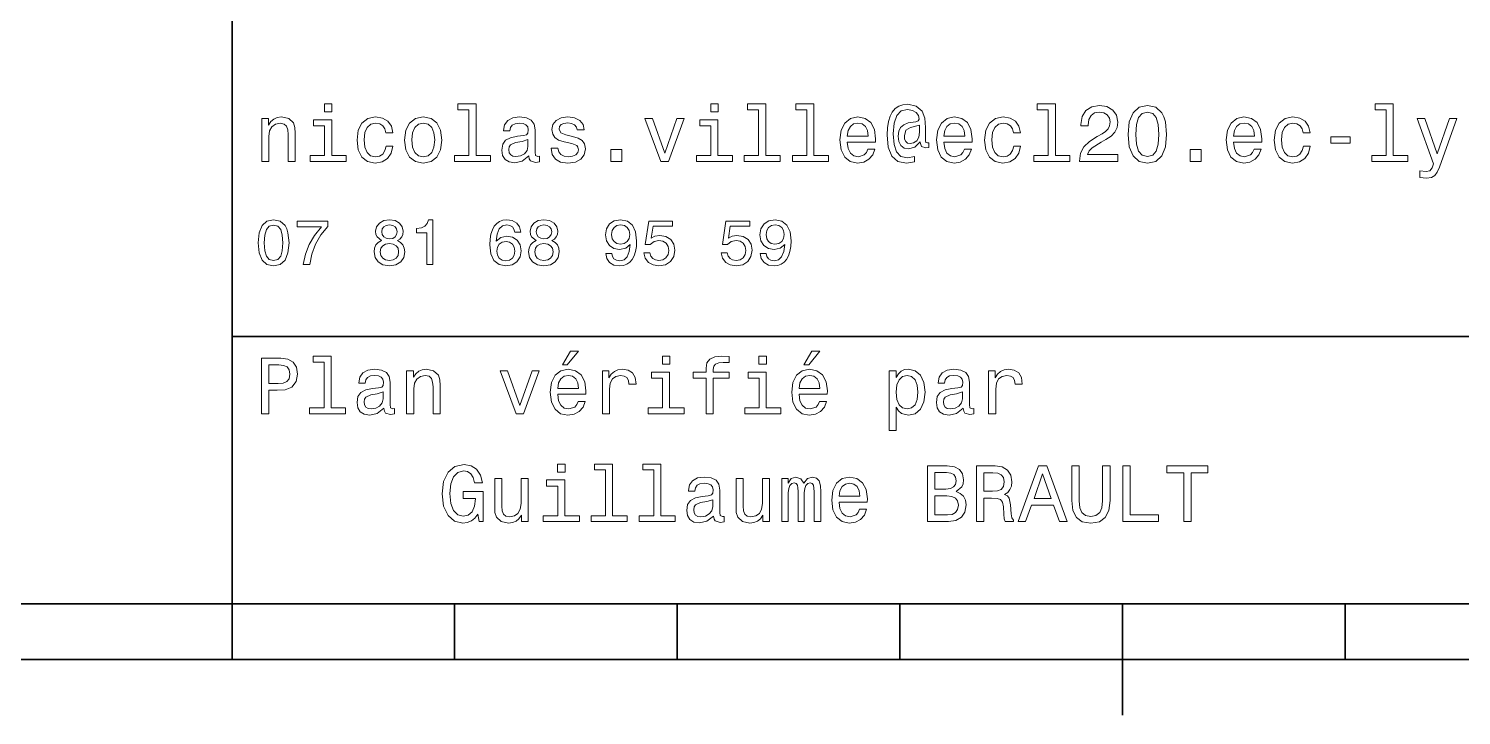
# Model space of a CAD drawing. Extents: x 0 to 420, y 0 to 297.
# Drawn here: x 210.9 to 275.2, y 5 to 35.8 of the extents above; entities that cross this region are included whole.
import ezdxf

# ---------------------------------------------------------------- set-up
doc = ezdxf.new("R2010")
doc.units = 0

msp = doc.modelspace()

# ---------------------------------------------------------------- linework, layer by layer
at = {"color": 7, "lineweight": 35}
for p, q in [((220, 10), (220, 70)), ((220, 22), (285, 22)), ((10, 10), (410, 10)), ((220, 10), (410, 10)), ((110, 7.5), (310, 7.5))]:
    msp.add_line(p, q, dxfattribs=at)
at = {"color": 7, "lineweight": 35, "ltscale": 0.0625}
for p, q in [((220, 10), (220, 7.5)), ((230, 10), (230, 7.5)), ((240, 10), (240, 7.5)), ((250, 10), (250, 7.5)), ((270, 10), (270, 7.5))]:
    msp.add_line(p, q, dxfattribs=at)
at = {"color": 7, "lineweight": 35, "ltscale": 0.125}
msp.add_line((260, 10), (260, 5), dxfattribs=at)
at = {"color": 7, "lineweight": 13}
for points in [[(224.48703, 32.4366), (224.152023, 32.4366), (224.152023, 32.076366), (224.48703, 32.076366)], [(230.643372, 32.170029), (230.643372, 30.116714), (229.991348, 30.116714), (229.991348, 29.850143), (231.608795, 29.850143), (231.608795, 30.116714), (230.960373, 30.116714), (230.960373, 32.4366), (230.146255, 32.4366), (230.146255, 32.170029)], [(241.835739, 32.4366), (241.500717, 32.4366), (241.500717, 32.076366), (241.835739, 32.076366)], [(243.654907, 32.170029), (243.654907, 30.116714), (243.002884, 30.116714), (243.002884, 29.850143), (244.620316, 29.850143), (244.620316, 30.116714), (243.971909, 30.116714), (243.971909, 32.4366), (243.157776, 32.4366), (243.157776, 32.170029)], [(245.823486, 32.170029), (245.823486, 30.116714), (245.171478, 30.116714), (245.171478, 29.850143), (246.78891, 29.850143), (246.78891, 30.116714), (246.140488, 30.116714), (246.140488, 32.4366), (245.32637, 32.4366), (245.32637, 32.170029)], [(251.298996, 30.487751), (251.298996, 30.696686), (251.241364, 30.685879), (251.172913, 30.711094), (251.151306, 30.786743), (251.151306, 31.377522), (251.122482, 31.795389), (251.007202, 32.105186), (250.73703, 32.335735), (250.358795, 32.418587), (250.139053, 32.396973), (249.951736, 32.33213), (249.789627, 32.224064), (249.659943, 32.072765), (249.559082, 31.881844), (249.48703, 31.647694), (249.443802, 31.366714), (249.429398, 31.049711), (249.479828, 30.491354), (249.641937, 30.0951), (249.912109, 29.857347), (250.297546, 29.7817), (250.650574, 29.839336), (250.650574, 30.077089), (250.34079, 30.019451), (250.041794, 30.08069), (249.843658, 30.278818), (249.735596, 30.613832), (249.703171, 31.100143), (249.739197, 31.575647), (249.861679, 31.914265), (250.059799, 32.119595), (250.347992, 32.188038), (250.567734, 32.148415), (250.729828, 32.054756), (250.830688, 31.914265), (250.866714, 31.752161), (250.827087, 31.672911), (250.719025, 31.636887), (250.365997, 31.582851), (250.171478, 31.503601), (250.030975, 31.381123), (249.948135, 31.211815), (249.922913, 30.988472), (249.955338, 30.747118), (250.045395, 30.567001), (250.193085, 30.45533), (250.387604, 30.419308), (250.672195, 30.494957), (250.913544, 30.732708), (250.913544, 30.711094), (250.971191, 30.520172), (251.169312, 30.462536)], [(256.666443, 32.170029), (256.666443, 30.116714), (256.014404, 30.116714), (256.014404, 29.850143), (257.631836, 29.850143), (257.631836, 30.116714), (256.983429, 30.116714), (256.983429, 32.4366), (256.169312, 32.4366), (256.169312, 32.170029)], [(258.07132, 29.850143), (259.789612, 29.850143), (259.789612, 30.159943), (258.431549, 30.159943), (258.507202, 30.32925), (258.636902, 30.46974), (259.036743, 30.725504), (259.249268, 30.833572), (259.48703, 30.988472), (259.656342, 31.168587), (259.753601, 31.381123), (259.789612, 31.622478), (259.728394, 31.925072), (259.559082, 32.162823), (259.299713, 32.314121), (258.964691, 32.368156), (258.618866, 32.306915), (258.355896, 32.137608), (258.186615, 31.867435), (258.128967, 31.510807), (258.128967, 31.460375), (258.456787, 31.460375), (258.456787, 31.489193), (258.489197, 31.73415), (258.586456, 31.914265), (258.741364, 32.029537), (258.946686, 32.069164), (259.15564, 32.033142), (259.310516, 31.943083), (259.411377, 31.802593), (259.447418, 31.62608), (259.42218, 31.460375), (259.35376, 31.319883), (259.238464, 31.197405), (259.079987, 31.089336), (258.867432, 30.974062), (258.514404, 30.750719), (258.265869, 30.512968), (258.118164, 30.224783), (258.07132, 29.86095)], [(260.250732, 31.071325), (260.304749, 30.505762), (260.47406, 30.102304), (260.744232, 29.857347), (261.118866, 29.778097), (261.489929, 29.857347), (261.760101, 30.102304), (261.925781, 30.505762), (261.983429, 31.071325), (261.925781, 31.633286), (261.857361, 31.856628), (261.760101, 32.040344), (261.489929, 32.285301), (261.118866, 32.368156), (260.744232, 32.285301), (260.47406, 32.036743), (260.304749, 31.633286)], [(271.846527, 32.170029), (271.846527, 30.116714), (271.194519, 30.116714), (271.194519, 29.850143), (272.811951, 29.850143), (272.811951, 30.116714), (272.163544, 30.116714), (272.163544, 32.4366), (271.349426, 32.4366), (271.349426, 32.170029)], [(221.338623, 29.850143), (221.655624, 29.850143), (221.655624, 30.966858), (221.688034, 31.222622), (221.792511, 31.409943), (221.954605, 31.525215), (222.170746, 31.568443), (222.343658, 31.532419), (222.451736, 31.435158), (222.505768, 31.273054), (222.523773, 31.056915), (222.523773, 29.850143), (222.840775, 29.850143), (222.840775, 31.121758), (222.82637, 31.377522), (222.76152, 31.590057), (222.548996, 31.784582), (222.217575, 31.853025), (222.033859, 31.827808), (221.878967, 31.759365), (221.745682, 31.644091), (221.641205, 31.489193), (221.641205, 31.784582), (221.338623, 31.784582)], [(224.476227, 30.116714), (224.476227, 31.71974), (223.662109, 31.71974), (223.662109, 31.449568), (224.159225, 31.449568), (224.159225, 30.116714), (223.510803, 30.116714), (223.510803, 29.850143), (225.131851, 29.850143), (225.131851, 30.116714)], [(226.907776, 31.143372), (227.221176, 31.143372), (227.156342, 31.431555), (227.001434, 31.658501), (226.760086, 31.79899), (226.446686, 31.853025), (226.100861, 31.780979), (225.837891, 31.57925), (225.672195, 31.25144), (225.614548, 30.811958), (225.668594, 30.37608), (225.830688, 30.051872), (226.086456, 29.850143), (226.435883, 29.7817), (226.745682, 29.835733), (226.98703, 29.987032), (227.15274, 30.224783), (227.224777, 30.541786), (226.922195, 30.541786), (226.868149, 30.340057), (226.767288, 30.188761), (226.623199, 30.0951), (226.446686, 30.066282), (226.226944, 30.113111), (226.068451, 30.257204), (225.971176, 30.491354), (225.938766, 30.822765), (225.971176, 31.146973), (226.072052, 31.381123), (226.234146, 31.525215), (226.446686, 31.575647), (226.634003, 31.543226), (226.77449, 31.460375), (226.868149, 31.323486)], [(227.750717, 30.815561), (227.808365, 30.37608), (227.97406, 30.051872), (228.23703, 29.850143), (228.590057, 29.7817), (228.939484, 29.850143), (229.202454, 30.048271), (229.368149, 30.372478), (229.429398, 30.815561), (229.368149, 31.255043), (229.202454, 31.582851), (228.939484, 31.780979), (228.590057, 31.853025), (228.23703, 31.780979), (227.97406, 31.57925), (227.808365, 31.255043)], [(228.074921, 30.819164), (228.107346, 31.143372), (228.208206, 31.377522), (228.370316, 31.521614), (228.590057, 31.572046), (228.806198, 31.521614), (228.968292, 31.381123), (229.069168, 31.143372), (229.105194, 30.819164), (229.069168, 30.491354), (228.968292, 30.253601), (228.806198, 30.109509), (228.590057, 30.062679), (228.370316, 30.109509), (228.208206, 30.253601), (228.107346, 30.491354)], [(233.330688, 30.102304), (233.330688, 30.091497), (233.348709, 29.969019), (233.40274, 29.882565), (233.629684, 29.814121), (233.806198, 29.842939), (233.806198, 30.087896), (233.730545, 30.077089), (233.629684, 30.123919), (233.611664, 30.268011), (233.611664, 31.269451), (233.568451, 31.525215), (233.442368, 31.70533), (233.222626, 31.8134), (232.912827, 31.853025), (232.610229, 31.809797), (232.386887, 31.687319), (232.246399, 31.496397), (232.19957, 31.244236), (232.19957, 31.222622), (232.484146, 31.222622), (232.509369, 31.373919), (232.588623, 31.481987), (232.718292, 31.546829), (232.902023, 31.572046), (233.078537, 31.554033), (233.204605, 31.5), (233.280258, 31.40634), (233.305481, 31.276657), (233.291061, 31.125359), (233.233429, 31.049711), (233.08934, 31.013687), (232.819168, 30.984869), (232.509369, 30.920029), (232.289627, 30.804754), (232.159943, 30.62464), (232.120316, 30.358068), (232.156342, 30.120316), (232.268005, 29.943804), (232.44812, 29.832132), (232.696686, 29.792507), (233.031708, 29.868155)], [(235.297546, 30.977665), (234.991348, 31.049711), (234.764404, 31.132565), (234.688766, 31.301872), (234.710373, 31.420748), (234.786026, 31.507204), (234.908508, 31.561239), (235.085022, 31.582851), (235.254318, 31.561239), (235.387604, 31.496397), (235.47406, 31.399136), (235.510086, 31.269451), (235.819885, 31.269451), (235.819885, 31.276657), (235.765854, 31.510807), (235.618149, 31.694523), (235.387604, 31.809797), (235.085022, 31.853025), (234.778824, 31.809797), (234.555481, 31.690922), (234.414978, 31.514408), (234.371765, 31.291065), (234.404175, 31.074928), (234.505035, 30.92363), (234.670746, 30.815561), (234.912109, 30.739912), (235.265137, 30.653458), (235.481262, 30.5634), (235.53891, 30.491354), (235.560516, 30.383286), (235.528091, 30.25), (235.44165, 30.149136), (235.301147, 30.084293), (235.113831, 30.062679), (234.91571, 30.084293), (234.771606, 30.159943), (234.674347, 30.282419), (234.63472, 30.451729), (234.328537, 30.451729), (234.378967, 30.163544), (234.526657, 29.954611), (234.760803, 29.828529), (235.085022, 29.7817), (235.42363, 29.828529), (235.672195, 29.954611), (235.823486, 30.15634), (235.877518, 30.419308), (235.837891, 30.646254), (235.726227, 30.801151), (235.542511, 30.902016)], [(239.267288, 29.850143), (239.60231, 29.850143), (240.30835, 31.784582), (239.980545, 31.784582), (239.4366, 30.224783), (238.881851, 31.784582), (238.55043, 31.784582)], [(241.824921, 30.116714), (241.824921, 31.71974), (241.010803, 31.71974), (241.010803, 31.449568), (241.507935, 31.449568), (241.507935, 30.116714), (240.859512, 30.116714), (240.859512, 29.850143), (242.480545, 29.850143), (242.480545, 30.116714)], [(247.639053, 30.725504), (248.907059, 30.725504), (248.91066, 30.873198), (248.853027, 31.287464), (248.694534, 31.597261), (248.442368, 31.784582), (248.107346, 31.853025), (247.779541, 31.780979), (247.527374, 31.57925), (247.36528, 31.25144), (247.307648, 30.819164), (247.361679, 30.37608), (247.523773, 30.051872), (247.772339, 29.850143), (248.096542, 29.7817), (248.377533, 29.828529), (248.608078, 29.951008), (248.777374, 30.145533), (248.874649, 30.404898), (248.561249, 30.404898), (248.496399, 30.260807), (248.40274, 30.152737), (248.136169, 30.066282), (247.930847, 30.105907), (247.77594, 30.231987), (247.675079, 30.437319), (247.639053, 30.714697)], [(247.639053, 30.992075), (247.67868, 31.240633), (247.77594, 31.424351), (247.92363, 31.536022), (248.118164, 31.575647), (248.309082, 31.536022), (248.456772, 31.424351), (248.546829, 31.240633), (248.579254, 30.992075)], [(251.976227, 30.725504), (253.244232, 30.725504), (253.247849, 30.873198), (253.190201, 31.287464), (253.031708, 31.597261), (252.779541, 31.784582), (252.444534, 31.853025), (252.116714, 31.780979), (251.864563, 31.57925), (251.702454, 31.25144), (251.644821, 30.819164), (251.698853, 30.37608), (251.860962, 30.051872), (252.109512, 29.850143), (252.433716, 29.7817), (252.714706, 29.828529), (252.945251, 29.951008), (253.114563, 30.145533), (253.211823, 30.404898), (252.898422, 30.404898), (252.833572, 30.260807), (252.739914, 30.152737), (252.473343, 30.066282), (252.268021, 30.105907), (252.113113, 30.231987), (252.012253, 30.437319), (251.976227, 30.714697)], [(251.976227, 30.992075), (252.015854, 31.240633), (252.113113, 31.424351), (252.260803, 31.536022), (252.455338, 31.575647), (252.646255, 31.536022), (252.793945, 31.424351), (252.884003, 31.240633), (252.916428, 30.992075)], [(255.099426, 31.143372), (255.412827, 31.143372), (255.347992, 31.431555), (255.193085, 31.658501), (254.951736, 31.79899), (254.638336, 31.853025), (254.292511, 31.780979), (254.029541, 31.57925), (253.863831, 31.25144), (253.806198, 30.811958), (253.860229, 30.37608), (254.022339, 30.051872), (254.278107, 29.850143), (254.627533, 29.7817), (254.937317, 29.835733), (255.17868, 29.987032), (255.344391, 30.224783), (255.416428, 30.541786), (255.113831, 30.541786), (255.059799, 30.340057), (254.958939, 30.188761), (254.81485, 30.0951), (254.638336, 30.066282), (254.418594, 30.113111), (254.260101, 30.257204), (254.162827, 30.491354), (254.130402, 30.822765), (254.162827, 31.146973), (254.263702, 31.381123), (254.425797, 31.525215), (254.638336, 31.575647), (254.825653, 31.543226), (254.966141, 31.460375), (255.059799, 31.323486)], [(260.596558, 31.071325), (260.625366, 31.507204), (260.715424, 31.820604), (260.877533, 32.004322), (261.118866, 32.069164), (261.356628, 32.004322), (261.518738, 31.820604), (261.608795, 31.507204), (261.637604, 31.071325), (261.608795, 30.631844), (261.518738, 30.318443), (261.356628, 30.134726), (261.118866, 30.073486), (260.877533, 30.134726), (260.715424, 30.318443), (260.625366, 30.631844)], [(264.987762, 30.725504), (266.255768, 30.725504), (266.259369, 30.873198), (266.201721, 31.287464), (266.043213, 31.597261), (265.791077, 31.784582), (265.456055, 31.853025), (265.128235, 31.780979), (264.876068, 31.57925), (264.713989, 31.25144), (264.656342, 30.819164), (264.710388, 30.37608), (264.872467, 30.051872), (265.121033, 29.850143), (265.445251, 29.7817), (265.726227, 29.828529), (265.956787, 29.951008), (266.126068, 30.145533), (266.223328, 30.404898), (265.909943, 30.404898), (265.845093, 30.260807), (265.751434, 30.152737), (265.484863, 30.066282), (265.279541, 30.105907), (265.124634, 30.231987), (265.023773, 30.437319), (264.987762, 30.714697)], [(264.987762, 30.992075), (265.027374, 31.240633), (265.124634, 31.424351), (265.272339, 31.536022), (265.466858, 31.575647), (265.657776, 31.536022), (265.805481, 31.424351), (265.895538, 31.240633), (265.927948, 30.992075)], [(268.110962, 31.143372), (268.424347, 31.143372), (268.359497, 31.431555), (268.20462, 31.658501), (267.963257, 31.79899), (267.649841, 31.853025), (267.304016, 31.780979), (267.041077, 31.57925), (266.875366, 31.25144), (266.817719, 30.811958), (266.871765, 30.37608), (267.033875, 30.051872), (267.289612, 29.850143), (267.639038, 29.7817), (267.948853, 29.835733), (268.190186, 29.987032), (268.355896, 30.224783), (268.427948, 30.541786), (268.125366, 30.541786), (268.07132, 30.340057), (267.970459, 30.188761), (267.826355, 30.0951), (267.649841, 30.066282), (267.430115, 30.113111), (267.271606, 30.257204), (267.174347, 30.491354), (267.141937, 30.822765), (267.174347, 31.146973), (267.275208, 31.381123), (267.437317, 31.525215), (267.649841, 31.575647), (267.837158, 31.543226), (267.977661, 31.460375), (268.07132, 31.323486)], [(274.68515, 31.784582), (274.130402, 30.192362), (273.586456, 31.784582), (273.240631, 31.784582), (273.975494, 29.742075), (273.910645, 29.561958), (273.809784, 29.43948), (273.640472, 29.399855), (273.348694, 29.435879), (273.348694, 29.129683), (273.654907, 29.100864), (273.874634, 29.129683), (274.029541, 29.21974), (274.141205, 29.37464), (274.238464, 29.601583), (275.023773, 31.784582)], [(250.881134, 31.168587), (250.845108, 30.945244), (250.755051, 30.786743), (250.618164, 30.68948), (250.456055, 30.660662), (250.344391, 30.678673), (250.265137, 30.743515), (250.214706, 30.851583), (250.200287, 31.002882), (250.261536, 31.25144), (250.470459, 31.381123), (250.881134, 31.481987)], [(269.357361, 30.675072), (270.229095, 30.675072), (270.229095, 30.959654), (269.357361, 30.959654)], [(233.294662, 30.527376), (233.251434, 30.340057), (233.136169, 30.195965), (232.963257, 30.102304), (232.750717, 30.069883), (232.613831, 30.087896), (232.516571, 30.145533), (232.455338, 30.246397), (232.437317, 30.386887), (232.451721, 30.512968), (232.509369, 30.603025), (232.739914, 30.70389), (233.031708, 30.747118), (233.294662, 30.833572)], [(237.015854, 29.850143), (237.51297, 29.850143), (237.51297, 30.386887), (237.015854, 30.386887)], [(263.03891, 29.850143), (263.536011, 29.850143), (263.536011, 30.386887), (263.03891, 30.386887)], [(221.172913, 26.201731), (221.216141, 25.749281), (221.351578, 25.426514), (221.567719, 25.230549), (221.867432, 25.167149), (222.164261, 25.230549), (222.380402, 25.426514), (222.51297, 25.749281), (222.559082, 26.201731), (222.51297, 26.651299), (222.458206, 26.829971), (222.380402, 26.976946), (222.164261, 27.172913), (221.867432, 27.239193), (221.567719, 27.172913), (221.351578, 26.974064), (221.216141, 26.651299)], [(223.201736, 25.224785), (223.492798, 25.224785), (223.587891, 25.700289), (223.755051, 26.144093), (223.991348, 26.556196), (224.299713, 26.942364), (224.299713, 27.181557), (222.927948, 27.181557), (222.927948, 26.91931), (224.023056, 26.91931), (223.706055, 26.53026), (223.466858, 26.12392), (223.299713, 25.691643)], [(226.714691, 26.302595), (226.567719, 26.221903), (226.466858, 26.10951), (226.403458, 25.9683), (226.383286, 25.798271), (226.429398, 25.541788), (226.561966, 25.342941), (226.778091, 25.216139), (227.072052, 25.167149), (227.363113, 25.216139), (227.579254, 25.342941), (227.711823, 25.541788), (227.760803, 25.798271), (227.737747, 25.9683), (227.677231, 26.10951), (227.573486, 26.221903), (227.429398, 26.302595), (227.544662, 26.371759), (227.625366, 26.46686), (227.674347, 26.582134), (227.691635, 26.723343), (227.645538, 26.927956), (227.52449, 27.09222), (227.328537, 27.198849), (227.072052, 27.239193), (226.812683, 27.198849), (226.616714, 27.09222), (226.492798, 26.927956), (226.44957, 26.723343), (226.463974, 26.582134), (226.51297, 26.46686)], [(228.755035, 25.224785), (229.017288, 25.224785), (229.017288, 27.239193), (228.82132, 27.239193), (228.769455, 27.063402), (228.66571, 26.945246), (228.507202, 26.876081), (228.288177, 26.853027), (228.288177, 26.648417), (228.755035, 26.648417)], [(232.968292, 26.685881), (232.913544, 26.91931), (232.786743, 27.09222), (232.590775, 27.201731), (232.337173, 27.239193), (232.167145, 27.219021), (232.020172, 27.164267), (231.890488, 27.074928), (231.780975, 26.948128), (231.694519, 26.789627), (231.631119, 26.596542), (231.590775, 26.368877), (231.579254, 26.112392), (231.625366, 25.703171), (231.766571, 25.406342), (231.994232, 25.227667), (232.305481, 25.167149), (232.585022, 25.219021), (232.798264, 25.354467), (232.9366, 25.567724), (232.985596, 25.838617), (232.9366, 26.112392), (232.804031, 26.322767), (232.599426, 26.455332), (232.345825, 26.501442), (232.072052, 26.443806), (231.867432, 26.279539), (231.91066, 26.596542), (232.002884, 26.824209), (232.144089, 26.959656), (232.340057, 27.005764), (232.484146, 26.98271), (232.593658, 26.922192), (232.66571, 26.821327), (232.703171, 26.685881)], [(233.654175, 26.302595), (233.507202, 26.221903), (233.406342, 26.10951), (233.342941, 25.9683), (233.322769, 25.798271), (233.368881, 25.541788), (233.501434, 25.342941), (233.717575, 25.216139), (234.01152, 25.167149), (234.302597, 25.216139), (234.518738, 25.342941), (234.651291, 25.541788), (234.700287, 25.798271), (234.677231, 25.9683), (234.616714, 26.10951), (234.51297, 26.221903), (234.368881, 26.302595), (234.484146, 26.371759), (234.564835, 26.46686), (234.613831, 26.582134), (234.631119, 26.723343), (234.585007, 26.927956), (234.463974, 27.09222), (234.268005, 27.198849), (234.01152, 27.239193), (233.752167, 27.198849), (233.556198, 27.09222), (233.432281, 26.927956), (233.389053, 26.723343), (233.403458, 26.582134), (233.452454, 26.46686)], [(236.789627, 25.720463), (236.832855, 25.492796), (236.956772, 25.317003), (237.15274, 25.207495), (237.412109, 25.167149), (237.582123, 25.187321), (237.734863, 25.239195), (237.864548, 25.328531), (237.97406, 25.455332), (238.060516, 25.613834), (238.123917, 25.809799), (238.161377, 26.034584), (238.175797, 26.293949), (238.126801, 26.700289), (237.985596, 26.99712), (237.760803, 27.175793), (237.452454, 27.239193), (237.170029, 27.187321), (236.956772, 27.048992), (236.818436, 26.835735), (236.772339, 26.567724), (236.818436, 26.291067), (236.953888, 26.080692), (237.155624, 25.948128), (237.412109, 25.9049), (237.682999, 25.959656), (237.887604, 26.126802), (237.841492, 25.806917), (237.749283, 25.579252), (237.608063, 25.443806), (237.414978, 25.400578), (237.265137, 25.42075), (237.155624, 25.48415), (237.083572, 25.585016), (237.054749, 25.720463)], [(238.501434, 25.746399), (238.564835, 25.510088), (238.706055, 25.325649), (238.913544, 25.210375), (239.17868, 25.167149), (239.469742, 25.219021), (239.697403, 25.360231), (239.841492, 25.585016), (239.896255, 25.873199), (239.84726, 26.141211), (239.708939, 26.351585), (239.492798, 26.487032), (239.213257, 26.536024), (238.997116, 26.501442), (238.829971, 26.406342), (238.91066, 26.945246), (239.786743, 26.945246), (239.786743, 27.181557), (238.717575, 27.181557), (238.559082, 26.121038), (238.789627, 26.121038), (238.956772, 26.256485), (239.170029, 26.305477), (239.354462, 26.273777), (239.495682, 26.181557), (239.585007, 26.040346), (239.616714, 25.858791), (239.585007, 25.677235), (239.492798, 25.536024), (239.351578, 25.446688), (239.170029, 25.414986), (239.017288, 25.43516), (238.899139, 25.501442), (238.812683, 25.605188), (238.769455, 25.746399)], [(241.971176, 25.746399), (242.034576, 25.510088), (242.175797, 25.325649), (242.383286, 25.210375), (242.648407, 25.167149), (242.939484, 25.219021), (243.167145, 25.360231), (243.311234, 25.585016), (243.365997, 25.873199), (243.317001, 26.141211), (243.17868, 26.351585), (242.96254, 26.487032), (242.682999, 26.536024), (242.466858, 26.501442), (242.299713, 26.406342), (242.380402, 26.945246), (243.256485, 26.945246), (243.256485, 27.181557), (242.187317, 27.181557), (242.028824, 26.121038), (242.259369, 26.121038), (242.426514, 26.256485), (242.639771, 26.305477), (242.824203, 26.273777), (242.965424, 26.181557), (243.054749, 26.040346), (243.086456, 25.858791), (243.054749, 25.677235), (242.96254, 25.536024), (242.82132, 25.446688), (242.639771, 25.414986), (242.48703, 25.43516), (242.368881, 25.501442), (242.282425, 25.605188), (242.239197, 25.746399)], [(243.729111, 25.720463), (243.772339, 25.492796), (243.896255, 25.317003), (244.092224, 25.207495), (244.351593, 25.167149), (244.521606, 25.187321), (244.674347, 25.239195), (244.804031, 25.328531), (244.913544, 25.455332), (245, 25.613834), (245.0634, 25.809799), (245.100861, 26.034584), (245.11528, 26.293949), (245.066284, 26.700289), (244.925079, 26.99712), (244.700287, 27.175793), (244.391937, 27.239193), (244.109512, 27.187321), (243.896255, 27.048992), (243.757919, 26.835735), (243.711823, 26.567724), (243.757919, 26.291067), (243.893372, 26.080692), (244.095093, 25.948128), (244.351593, 25.9049), (244.622482, 25.959656), (244.827087, 26.126802), (244.780975, 25.806917), (244.688766, 25.579252), (244.547546, 25.443806), (244.354462, 25.400578), (244.204605, 25.42075), (244.095093, 25.48415), (244.023056, 25.585016), (243.994232, 25.720463)], [(221.44957, 26.201731), (221.472626, 26.550434), (221.544662, 26.801153), (221.674347, 26.948128), (221.867432, 27), (222.057632, 26.948128), (222.187317, 26.801153), (222.259369, 26.550434), (222.282425, 26.201731), (222.259369, 25.850145), (222.187317, 25.599424), (222.057632, 25.45245), (221.867432, 25.40346), (221.674347, 25.45245), (221.544662, 25.599424), (221.472626, 25.850145)], [(226.723343, 26.700289), (226.746399, 26.827091), (226.815567, 26.925074), (226.925079, 26.985592), (227.072052, 27.008646), (227.216141, 26.985592), (227.325653, 26.925074), (227.394806, 26.827091), (227.420746, 26.700289), (227.394806, 26.570606), (227.325653, 26.469742), (227.216141, 26.40346), (227.072052, 26.383286), (226.925079, 26.406342), (226.815567, 26.469742), (226.746399, 26.570606)], [(233.662827, 26.700289), (233.685883, 26.827091), (233.755035, 26.925074), (233.864548, 26.985592), (234.01152, 27.008646), (234.155624, 26.985592), (234.265137, 26.925074), (234.33429, 26.827091), (234.360229, 26.700289), (234.33429, 26.570606), (234.265137, 26.469742), (234.155624, 26.40346), (234.01152, 26.383286), (233.864548, 26.406342), (233.755035, 26.469742), (233.685883, 26.570606)], [(237.05188, 26.570606), (237.080688, 26.749281), (237.161377, 26.890491), (237.288177, 26.979828), (237.452454, 27.011528), (237.622482, 26.979828), (237.752167, 26.890491), (237.832855, 26.752163), (237.864548, 26.573488), (237.832855, 26.391932), (237.752167, 26.256485), (237.619598, 26.172913), (237.443802, 26.144093), (237.285309, 26.172913), (237.161377, 26.256485), (237.080688, 26.38905)], [(243.991348, 26.570606), (244.020172, 26.749281), (244.100861, 26.890491), (244.227661, 26.979828), (244.391937, 27.011528), (244.561966, 26.979828), (244.69165, 26.890491), (244.772339, 26.752163), (244.804031, 26.573488), (244.772339, 26.391932), (244.69165, 26.256485), (244.559082, 26.172913), (244.383286, 26.144093), (244.224792, 26.172913), (244.100861, 26.256485), (244.020172, 26.38905)], [(226.659943, 25.804035), (226.685883, 25.956774), (226.769455, 26.072046), (226.899139, 26.146975), (227.072052, 26.172913), (227.242081, 26.146975), (227.371765, 26.072046), (227.455338, 25.956774), (227.484146, 25.804035), (227.455338, 25.639771), (227.371765, 25.515852), (227.242081, 25.43516), (227.072052, 25.409224), (226.899139, 25.43516), (226.769455, 25.515852), (226.685883, 25.639771)], [(232.706055, 25.835735), (232.674347, 25.654181), (232.593658, 25.515852), (232.463974, 25.423632), (232.302597, 25.394814), (232.132568, 25.423632), (232.002884, 25.51297), (231.919312, 25.651299), (231.893372, 25.832853), (231.922195, 26.011528), (232.002884, 26.146975), (232.135452, 26.233431), (232.314117, 26.265131), (232.469742, 26.233431), (232.593658, 26.149857), (232.674347, 26.01441)], [(233.599426, 25.804035), (233.625366, 25.956774), (233.708939, 26.072046), (233.838623, 26.146975), (234.01152, 26.172913), (234.181549, 26.146975), (234.311234, 26.072046), (234.394806, 25.956774), (234.42363, 25.804035), (234.394806, 25.639771), (234.311234, 25.515852), (234.181549, 25.43516), (234.01152, 25.409224), (233.838623, 25.43516), (233.708939, 25.515852), (233.625366, 25.639771)], [(234.84726, 20.728386), (235.059799, 20.728386), (235.560516, 21.340778), (235.207489, 21.340778)], [(245.690201, 20.728386), (245.90274, 20.728386), (246.403458, 21.340778), (246.05043, 21.340778)], [(221.324203, 18.530979), (221.655624, 18.530979), (221.655624, 19.586454), (222.023056, 19.586454), (222.394089, 19.604465), (222.689484, 19.730547), (222.880402, 19.975504), (222.945251, 20.310518), (222.894806, 20.620316), (222.750717, 20.847261), (222.51297, 20.98415), (222.188766, 21.030979), (221.324203, 21.030979)], [(222.098709, 20.724783), (222.314835, 20.703169), (222.473343, 20.634726), (222.567001, 20.508644), (222.599426, 20.310518), (222.5634, 20.101583), (222.466141, 19.975504), (222.30043, 19.910662), (222.073486, 19.892651), (221.655624, 19.892651), (221.655624, 20.724783)], [(224.137604, 20.850864), (224.137604, 18.79755), (223.485596, 18.79755), (223.485596, 18.530979), (225.103027, 18.530979), (225.103027, 18.79755), (224.454605, 18.79755), (224.454605, 21.117435), (223.640488, 21.117435), (223.640488, 20.850864)], [(239.667145, 21.117435), (239.332138, 21.117435), (239.332138, 20.757204), (239.667145, 20.757204)], [(241.295395, 20.130404), (241.295395, 18.530979), (241.612396, 18.530979), (241.612396, 20.130404), (242.332855, 20.130404), (242.332855, 20.400576), (241.612396, 20.400576), (241.612396, 20.519451), (241.637604, 20.663544), (241.720459, 20.760807), (241.860947, 20.818443), (242.062683, 20.840057), (242.332855, 20.825647), (242.332855, 21.099422), (241.990631, 21.117435), (241.680832, 21.085014), (241.464691, 20.987751), (241.335022, 20.818443), (241.295395, 20.577089), (241.295395, 20.400576), (240.715424, 20.400576), (240.715424, 20.130404)], [(244.004318, 21.117435), (243.669312, 21.117435), (243.669312, 20.757204), (244.004318, 20.757204)], [(226.824921, 18.78314), (226.824921, 18.772333), (226.842941, 18.649855), (226.896973, 18.5634), (227.123917, 18.494957), (227.30043, 18.523775), (227.30043, 18.768732), (227.224777, 18.757925), (227.123917, 18.804754), (227.105911, 18.948847), (227.105911, 19.950287), (227.062683, 20.206051), (226.9366, 20.386166), (226.716858, 20.494236), (226.407059, 20.533861), (226.104462, 20.490633), (225.881119, 20.368155), (225.740631, 20.177233), (225.693802, 19.925072), (225.693802, 19.903458), (225.978394, 19.903458), (226.003601, 20.054754), (226.082855, 20.162823), (226.21254, 20.227665), (226.396255, 20.252882), (226.572769, 20.234869), (226.698853, 20.180836), (226.77449, 20.087175), (226.799713, 19.957493), (226.785309, 19.806194), (226.727661, 19.730547), (226.583572, 19.694523), (226.3134, 19.665705), (226.003601, 19.600864), (225.783859, 19.48559), (225.654175, 19.305475), (225.614548, 19.038904), (225.650574, 18.801151), (225.762253, 18.62464), (225.942368, 18.512968), (226.190918, 18.473343), (226.52594, 18.54899)], [(227.844376, 18.530979), (228.161377, 18.530979), (228.161377, 19.647694), (228.193802, 19.903458), (228.298279, 20.090778), (228.460373, 20.206051), (228.676514, 20.249279), (228.849426, 20.213255), (228.957489, 20.115993), (229.011536, 19.95389), (229.029541, 19.737751), (229.029541, 18.530979), (229.346542, 18.530979), (229.346542, 19.802593), (229.332138, 20.058357), (229.267288, 20.270893), (229.054749, 20.465418), (228.723343, 20.533861), (228.539627, 20.508644), (228.38472, 20.440201), (228.251434, 20.324926), (228.146973, 20.170029), (228.146973, 20.465418), (227.844376, 20.465418)], [(232.76152, 18.530979), (233.096542, 18.530979), (233.802597, 20.465418), (233.474777, 20.465418), (232.930832, 18.905619), (232.376083, 20.465418), (232.044662, 20.465418)], [(234.627518, 19.40634), (235.895538, 19.40634), (235.899139, 19.554033), (235.841492, 19.9683), (235.682999, 20.278097), (235.430832, 20.465418), (235.095825, 20.533861), (234.768005, 20.461815), (234.515854, 20.260086), (234.353745, 19.932276), (234.296112, 19.5), (234.350143, 19.056915), (234.512253, 18.732708), (234.760803, 18.530979), (235.085022, 18.462536), (235.365997, 18.509365), (235.596542, 18.631844), (235.765854, 18.826368), (235.863113, 19.085733), (235.549713, 19.085733), (235.484863, 18.941643), (235.391205, 18.833572), (235.124634, 18.747118), (234.919312, 18.786743), (234.764404, 18.912823), (234.663544, 19.118155), (234.627518, 19.395533)], [(234.627518, 19.672911), (234.667145, 19.921469), (234.764404, 20.105186), (234.912109, 20.216858), (235.106628, 20.256483), (235.297546, 20.216858), (235.445251, 20.105186), (235.535309, 19.921469), (235.567719, 19.672911)], [(236.637604, 18.530979), (236.954605, 18.530979), (236.954605, 19.636887), (236.98703, 19.903458), (237.08429, 20.094379), (237.242798, 20.209654), (237.455338, 20.249279), (237.613831, 20.224062), (237.732712, 20.152016), (237.804749, 20.029537), (237.829971, 19.863832), (238.150574, 19.863832), (238.107346, 20.155619), (237.988464, 20.364553), (237.790344, 20.490633), (237.520172, 20.533861), (237.336456, 20.505043), (237.177948, 20.432997), (237.03746, 20.310518), (236.925797, 20.144812), (236.925797, 20.465418), (236.637604, 20.465418)], [(239.656342, 18.79755), (239.656342, 20.400576), (238.842224, 20.400576), (238.842224, 20.130404), (239.33934, 20.130404), (239.33934, 18.79755), (238.690918, 18.79755), (238.690918, 18.530979), (240.311966, 18.530979), (240.311966, 18.79755)], [(243.993515, 18.79755), (243.993515, 20.400576), (243.179398, 20.400576), (243.179398, 20.130404), (243.676514, 20.130404), (243.676514, 18.79755), (243.028107, 18.79755), (243.028107, 18.530979), (244.649139, 18.530979), (244.649139, 18.79755)], [(245.470459, 19.40634), (246.73848, 19.40634), (246.742081, 19.554033), (246.684448, 19.9683), (246.52594, 20.278097), (246.273773, 20.465418), (245.938766, 20.533861), (245.610962, 20.461815), (245.358795, 20.260086), (245.196686, 19.932276), (245.139053, 19.5), (245.193085, 19.056915), (245.355194, 18.732708), (245.603745, 18.530979), (245.927948, 18.462536), (246.208939, 18.509365), (246.439484, 18.631844), (246.608795, 18.826368), (246.706055, 19.085733), (246.392654, 19.085733), (246.32782, 18.941643), (246.234146, 18.833572), (245.967575, 18.747118), (245.762253, 18.786743), (245.607346, 18.912823), (245.506485, 19.118155), (245.470459, 19.395533)], [(245.470459, 19.672911), (245.510086, 19.921469), (245.607346, 20.105186), (245.755051, 20.216858), (245.94957, 20.256483), (246.140488, 20.216858), (246.288193, 20.105186), (246.37825, 19.921469), (246.41066, 19.672911)], [(249.829254, 20.166426), (249.829254, 20.465418), (249.512253, 20.465418), (249.512253, 17.7817), (249.829254, 17.7817), (249.829254, 18.826368), (249.940918, 18.657061), (250.067001, 18.545389), (250.384003, 18.462536), (250.6866, 18.530979), (250.924347, 18.736311), (251.079254, 19.060518), (251.136887, 19.5), (251.079254, 19.935879), (250.924347, 20.260086), (250.6866, 20.461815), (250.384003, 20.533861), (250.211105, 20.512247), (250.0634, 20.443804), (249.937317, 20.328529)], [(250.329971, 18.747118), (250.117432, 18.793947), (249.96254, 18.93804), (249.86528, 19.17219), (249.832855, 19.5), (249.86528, 19.824207), (249.96254, 20.058357), (250.117432, 20.198847), (250.329971, 20.249279), (250.524506, 20.198847), (250.679398, 20.054754), (250.776657, 19.820604), (250.812683, 19.5), (250.776657, 19.175793), (250.679398, 18.93804), (250.524506, 18.793947)], [(252.847992, 18.78314), (252.847992, 18.772333), (252.865997, 18.649855), (252.920029, 18.5634), (253.146973, 18.494957), (253.323486, 18.523775), (253.323486, 18.768732), (253.247849, 18.757925), (253.146973, 18.804754), (253.128967, 18.948847), (253.128967, 19.950287), (253.085739, 20.206051), (252.959656, 20.386166), (252.739914, 20.494236), (252.430115, 20.533861), (252.127533, 20.490633), (251.904175, 20.368155), (251.763687, 20.177233), (251.716858, 19.925072), (251.716858, 19.903458), (252.00145, 19.903458), (252.026657, 20.054754), (252.105911, 20.162823), (252.235596, 20.227665), (252.419312, 20.252882), (252.595825, 20.234869), (252.721909, 20.180836), (252.797562, 20.087175), (252.822769, 19.957493), (252.808365, 19.806194), (252.750732, 19.730547), (252.606628, 19.694523), (252.336456, 19.665705), (252.026657, 19.600864), (251.806915, 19.48559), (251.677246, 19.305475), (251.637619, 19.038904), (251.67363, 18.801151), (251.785309, 18.62464), (251.965424, 18.512968), (252.213989, 18.473343), (252.548996, 18.54899)], [(253.986313, 18.530979), (254.303314, 18.530979), (254.303314, 19.636887), (254.335739, 19.903458), (254.432999, 20.094379), (254.591507, 20.209654), (254.804047, 20.249279), (254.96254, 20.224062), (255.081421, 20.152016), (255.153473, 20.029537), (255.17868, 19.863832), (255.499283, 19.863832), (255.456055, 20.155619), (255.337189, 20.364553), (255.139053, 20.490633), (254.868881, 20.533861), (254.685165, 20.505043), (254.526657, 20.432997), (254.386169, 20.310518), (254.274506, 20.144812), (254.274506, 20.465418), (253.986313, 20.465418)], [(226.78891, 19.208212), (226.745682, 19.020893), (226.630402, 18.876801), (226.457489, 18.78314), (226.244965, 18.750719), (226.108063, 18.768732), (226.010803, 18.826368), (225.94957, 18.927233), (225.931549, 19.067722), (225.945969, 19.193804), (226.003601, 19.283861), (226.234146, 19.384726), (226.52594, 19.427954), (226.78891, 19.514408)], [(252.811966, 19.208212), (252.768738, 19.020893), (252.653458, 18.876801), (252.48056, 18.78314), (252.268021, 18.750719), (252.131134, 18.768732), (252.033875, 18.826368), (251.972626, 18.927233), (251.95462, 19.067722), (251.969025, 19.193804), (252.026657, 19.283861), (252.257202, 19.384726), (252.548996, 19.427954), (252.811966, 19.514408)], [(231.046097, 14.025577), (231.10733, 13.690562), (231.287445, 13.690562), (231.287445, 15.041427), (230.376068, 15.041427), (230.376068, 14.73523), (230.938034, 14.73523), (230.938034, 14.713617), (230.894806, 14.382205), (230.779526, 14.137248), (230.603012, 13.982349), (230.38327, 13.931917), (230.138321, 13.996758), (229.947388, 14.191282), (229.824921, 14.511888), (229.781693, 14.951369), (229.82132, 15.387248), (229.943787, 15.707853), (230.138321, 15.902378), (230.401291, 15.970821), (230.581406, 15.934798), (230.729095, 15.833934), (230.837158, 15.664625), (230.898407, 15.43768), (231.255035, 15.43768), (231.161377, 15.783502), (230.984863, 16.042868), (230.736298, 16.201368), (230.422897, 16.259007), (230.012238, 16.168949), (229.702438, 15.90598), (229.504318, 15.491714), (229.435867, 14.940562), (229.504318, 14.385807), (229.702438, 13.971542), (229.994217, 13.708573), (230.361664, 13.622118), (230.566986, 13.650937), (230.750702, 13.722983), (230.90921, 13.849064)], [(234.958206, 16.277018), (234.623184, 16.277018), (234.623184, 15.916787), (234.958206, 15.916787)], [(236.777359, 16.010447), (236.777359, 13.957133), (236.125351, 13.957133), (236.125351, 13.690562), (237.742783, 13.690562), (237.742783, 13.957133), (237.094376, 13.957133), (237.094376, 16.277018), (236.280243, 16.277018), (236.280243, 16.010447)], [(238.945953, 16.010447), (238.945953, 13.957133), (238.29393, 13.957133), (238.29393, 13.690562), (239.911377, 13.690562), (239.911377, 13.957133), (239.262955, 13.957133), (239.262955, 16.277018), (238.448837, 16.277018), (238.448837, 16.010447)], [(252.523041, 15.041427), (252.775208, 15.25036), (252.840042, 15.39085), (252.861664, 15.563761), (252.814835, 15.833934), (252.674347, 16.028458), (252.447388, 16.147335), (252.130402, 16.190563), (251.240631, 16.190563), (251.240631, 13.690562), (252.180832, 13.690562), (252.515839, 13.740994), (252.764404, 13.888689), (252.919296, 14.122839), (252.973328, 14.439842), (252.940918, 14.652378), (252.854462, 14.828891), (252.713959, 14.958574)], [(253.438034, 13.690562), (253.773041, 13.690562), (253.773041, 14.746037), (254.115265, 14.746037), (254.367432, 14.73523), (254.525925, 14.684798), (254.612381, 14.565923), (254.648407, 14.353387), (254.666412, 14.029179), (254.688034, 13.816643), (254.731262, 13.690562), (255.109497, 13.690562), (255.109497, 13.759007), (255.026642, 13.859871), (254.997833, 14.047191), (254.97261, 14.450648), (254.911377, 14.74964), (254.828522, 14.8433), (254.698837, 14.911744), (254.842926, 15.001801), (254.943787, 15.127882), (255.008636, 15.286384), (255.030243, 15.477305), (254.979813, 15.7799), (254.835724, 16.006844), (254.597977, 16.143732), (254.273773, 16.190563), (253.438034, 16.190563)], [(255.314835, 13.690562), (255.64624, 13.690562), (255.90921, 14.425432), (256.907043, 14.425432), (257.170013, 13.690562), (257.508636, 13.690562), (256.593658, 16.194164), (256.226227, 16.194164)], [(257.71756, 14.641571), (257.768005, 14.191282), (257.926514, 13.870678), (258.193085, 13.68696), (258.578522, 13.622118), (258.960358, 13.68696), (259.226929, 13.870678), (259.385437, 14.18768), (259.439484, 14.641571), (259.439484, 16.190563), (259.104462, 16.190563), (259.104462, 14.623559), (259.072052, 14.317364), (258.974762, 14.097623), (258.809082, 13.967939), (258.578522, 13.924712), (258.340759, 13.967939), (258.175049, 14.097623), (258.077789, 14.313761), (258.048981, 14.623559), (258.048981, 16.190563), (257.71756, 16.190563)], [(260.015839, 13.690562), (261.622467, 13.690562), (261.622467, 13.993155), (260.34726, 13.993155), (260.34726, 16.190563), (260.015839, 16.190563)], [(262.75, 13.690562), (263.081421, 13.690562), (263.081421, 15.887968), (263.837891, 15.887968), (263.837891, 16.190563), (261.989899, 16.190563), (261.989899, 15.887968), (262.75, 15.887968)], [(233.301147, 15.625), (232.984131, 15.625), (232.984131, 14.508286), (232.94812, 14.248919), (232.843643, 14.0616), (232.681549, 13.946326), (232.469009, 13.910303), (232.299698, 13.939121), (232.191635, 14.025577), (232.130386, 14.173271), (232.115982, 14.382205), (232.115982, 15.625), (231.798981, 15.625), (231.798981, 14.353387), (231.809784, 14.097623), (231.878235, 13.885087), (232.087158, 13.690562), (232.42218, 13.622118), (232.602295, 13.647335), (232.757187, 13.712176), (232.890472, 13.823848), (232.99855, 13.985951), (232.99855, 13.690562), (233.301147, 13.690562)], [(234.947388, 13.957133), (234.947388, 15.560159), (234.13327, 15.560159), (234.13327, 15.289986), (234.630386, 15.289986), (234.630386, 13.957133), (233.981979, 13.957133), (233.981979, 13.690562), (235.603012, 13.690562), (235.603012, 13.957133)], [(241.63327, 13.942723), (241.63327, 13.931917), (241.651291, 13.809439), (241.705322, 13.722983), (241.932266, 13.654539), (242.10878, 13.683357), (242.10878, 13.928314), (242.033127, 13.917507), (241.932266, 13.964337), (241.914246, 14.10843), (241.914246, 15.109871), (241.871033, 15.365634), (241.744949, 15.54575), (241.525208, 15.653819), (241.215408, 15.693444), (240.912811, 15.650216), (240.689468, 15.527738), (240.548981, 15.336816), (240.502151, 15.084655), (240.502151, 15.063041), (240.786728, 15.063041), (240.811951, 15.214337), (240.891205, 15.322407), (241.020874, 15.387248), (241.204605, 15.412464), (241.381119, 15.394453), (241.507187, 15.340418), (241.58284, 15.246758), (241.608063, 15.117075), (241.593643, 14.965778), (241.536011, 14.89013), (241.391922, 14.854107), (241.12175, 14.825289), (240.811951, 14.760447), (240.592209, 14.645173), (240.462524, 14.465058), (240.422897, 14.198487), (240.458923, 13.960735), (240.570587, 13.784223), (240.750702, 13.672551), (240.999268, 13.632925), (241.33429, 13.708573)], [(244.144073, 15.625), (243.827072, 15.625), (243.827072, 14.508286), (243.791046, 14.248919), (243.686584, 14.0616), (243.52449, 13.946326), (243.311951, 13.910303), (243.142639, 13.939121), (243.034576, 14.025577), (242.973328, 14.173271), (242.958923, 14.382205), (242.958923, 15.625), (242.641922, 15.625), (242.641922, 14.353387), (242.652725, 14.097623), (242.721176, 13.885087), (242.930099, 13.690562), (243.265121, 13.622118), (243.445236, 13.647335), (243.600128, 13.712176), (243.733414, 13.823848), (243.841492, 13.985951), (243.841492, 13.690562), (244.144073, 13.690562)], [(244.695236, 13.690562), (244.987015, 13.690562), (244.987015, 14.983789), (245.005035, 15.178314), (245.059067, 15.318804), (245.141922, 15.401657), (245.249985, 15.434078), (245.336441, 15.40526), (245.394073, 15.333214), (245.422897, 15.210735), (245.433701, 15.048632), (245.433701, 13.690562), (245.707474, 13.690562), (245.707474, 14.983789), (245.725494, 15.174712), (245.779526, 15.315202), (245.865982, 15.401657), (245.974045, 15.434078), (246.060501, 15.40526), (246.118149, 15.333214), (246.154175, 15.048632), (246.154175, 13.690562), (246.445953, 13.690562), (246.445953, 15.027018), (246.427948, 15.304395), (246.3703, 15.516932), (246.255035, 15.646614), (246.067719, 15.693444), (245.847977, 15.621398), (245.678665, 15.412464), (245.54538, 15.617796), (245.322037, 15.693444), (245.116699, 15.621398), (244.976212, 15.419669), (244.976212, 15.625), (244.695236, 15.625)], [(247.267273, 14.565923), (248.535294, 14.565923), (248.538895, 14.713617), (248.481262, 15.127882), (248.322754, 15.43768), (248.070587, 15.625), (247.73558, 15.693444), (247.407776, 15.621398), (247.155609, 15.419669), (246.9935, 15.091859), (246.935867, 14.659582), (246.989899, 14.216499), (247.152008, 13.892291), (247.400558, 13.690562), (247.724777, 13.622118), (248.005753, 13.668948), (248.236298, 13.791427), (248.405609, 13.985951), (248.502869, 14.245317), (248.189468, 14.245317), (248.124634, 14.101225), (248.030975, 13.993155), (247.764404, 13.9067), (247.559067, 13.946326), (247.404175, 14.072407), (247.303299, 14.277738), (247.267273, 14.555116)], [(252.061951, 15.153098), (251.572037, 15.153098), (251.572037, 15.891571), (252.090775, 15.891571), (252.285294, 15.869957), (252.42218, 15.805116), (252.505035, 15.693444), (252.533844, 15.527738), (252.501434, 15.362032), (252.414978, 15.246758), (252.267273, 15.174712)], [(254.180099, 15.884366), (254.399841, 15.862753), (254.554749, 15.794309), (254.652008, 15.668228), (254.684433, 15.470101), (254.648407, 15.261168), (254.551147, 15.135087), (254.385437, 15.070246), (254.158493, 15.052234), (253.773041, 15.052234), (253.773041, 15.884366)], [(256.024475, 14.731628), (256.409943, 15.833934), (256.79538, 14.731628)], [(247.267273, 14.832493), (247.3069, 15.081052), (247.404175, 15.26477), (247.551865, 15.376441), (247.746384, 15.416066), (247.937302, 15.376441), (248.085007, 15.26477), (248.175064, 15.081052), (248.207489, 14.832493)], [(252.141205, 13.989553), (251.572037, 13.989553), (251.572037, 14.850505), (252.10878, 14.850505), (252.335724, 14.825289), (252.497833, 14.74964), (252.595093, 14.619957), (252.627518, 14.432637), (252.595093, 14.23451), (252.505035, 14.097623), (252.353729, 14.01477)], [(241.597244, 14.367796), (241.554016, 14.180476), (241.438751, 14.036384), (241.265839, 13.942723), (241.053299, 13.910303), (240.916412, 13.928314), (240.819153, 13.985951), (240.757919, 14.086816), (240.739899, 14.227305), (240.754303, 14.353387), (240.811951, 14.443444), (241.042496, 14.544309), (241.33429, 14.587536), (241.597244, 14.673991)]]:
    msp.add_lwpolyline(points, close=True, dxfattribs=at)

doc.saveas('drawing.dxf')
